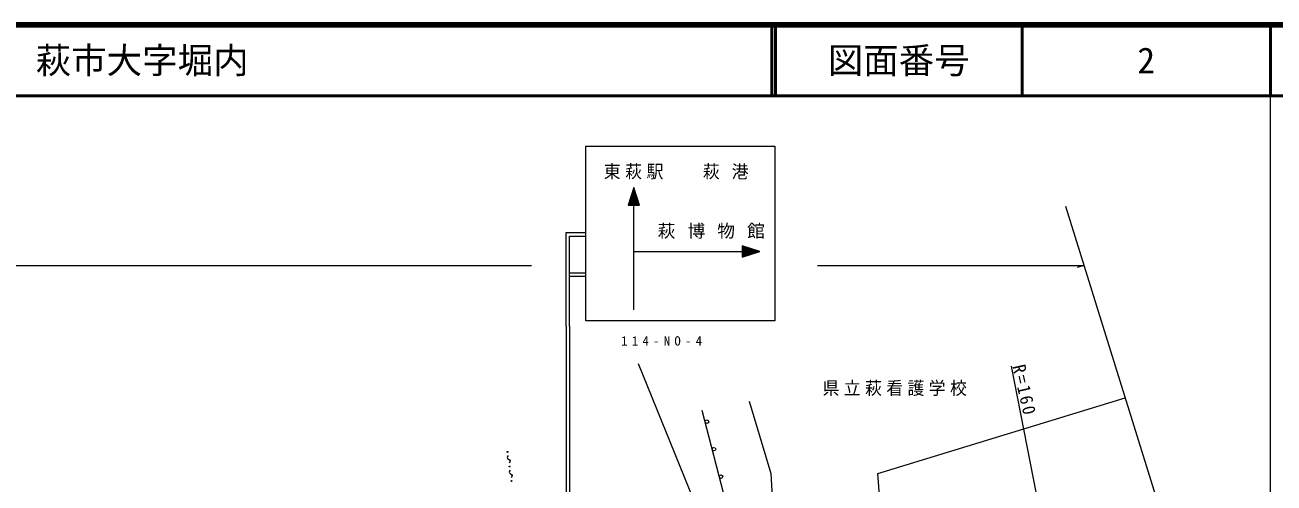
# Model space of a CAD drawing. Units: millimetres, scale not verified. Extents: x 40000 to 680000, y 20000 to 380000.
# Drawn here: x 403521 to 579500, y 315378 to 380000 of the extents above; entities that cross this region are included whole.
import ezdxf
from ezdxf.enums import TextEntityAlignment as Align

# ---------------------------------------------------------------- set-up
doc = ezdxf.new("R2010")
doc.units = ezdxf.units.MM
doc.header["$LTSCALE"] = 1000
for name, color, linetype, lineweight in [('M-BGD', 7, 'Continuous', 13), ('M-BMK-SRVR', 3, 'Continuous', 13), ('M-STR-HTXT', 7, 'Continuous', 13), ('M-STR-STRC', 7, 'Continuous', 13), ('M-TTL', 2, 'Continuous', 140), ('M-TTL-BAND', 7, 'Continuous', 13), ('M-TTL-LINE', 7, 'Continuous', 50)]:
    doc.layers.add(name, color=color, linetype=linetype, lineweight=lineweight)
doc.layers.add('M-TTL-TXT', color=7, linetype='Continuous')
doc.styles.add('ＭＳ ゴシック', font='')
doc.styles.get('ＭＳ ゴシック').set_extended_font_data('MS Gothic')

msp = doc.modelspace()

# ---------------------------------------------------------------- linework, layer by layer
at = {"layer": 'M-BGD'}
msp.add_line((505347, 300731), (498927, 325633), dxfattribs=at)
for points in [[(505568, 326927), (508591, 316732), (508830, 312544), (510948, 309159), (514385, 307307), (518742, 307474), (522168, 309744), (523949, 313017), (523680, 316713), (558547, 327419)], [(471590, 319256), (471484, 319111), (471461, 318977), (471519, 318855), (471660, 318743), (471800, 318632), (471859, 318509), (471835, 318375), (471730, 318230)], [(471870, 317204), (471764, 317059), (471740, 316925), (471799, 316803), (471939, 316691), (472080, 316580), (472139, 316457), (472115, 316323), (472009, 316178)]]:
    msp.add_lwpolyline(points, dxfattribs=at)
for centre, radius in [((499597, 324034), 250), ((500596, 320161), 250), ((471520, 319769), 62.1), ((471520, 319769), 41.4), ((471520, 319769), 20.7), ((471520, 319769), 2.1), ((471800, 317717), 62.1), ((471800, 317717), 41.4), ((471800, 317717), 20.7), ((471800, 317717), 2.1), ((472079, 315665), 62.1), ((472079, 315665), 41.4), ((472079, 315665), 20.7), ((472079, 315665), 2.1), ((501595, 316287), 250)]:
    msp.add_circle(centre, radius, dxfattribs=at)
at = {"layer": 'M-BMK-SRVR'}
msp.add_line((564829, 307207), (550169, 354381), dxfattribs=at)
at = {"layer": 'M-STR-HTXT'}
for p, q in [((96999, 346078), (474892, 346078)), ((515200, 346078), (552749, 346078)), ((552749, 346078), (551749, 345798)), ((542483, 331844), (548243, 302402))]:
    msp.add_line(p, q, dxfattribs=at)
at = {"layer": 'M-STR-STRC'}
for p, q in [((489308, 339806), (489308, 357085)), ((479753, 337526), (479753, 350722)), ((479753, 350722), (482548, 350722)), ((489308, 348039), (507066, 348039)), ((480253, 345039), (482548, 345039)), ((480253, 344539), (482548, 344539)), ((479753, 337526), (479753, 313423)), ((480253, 337526), (480253, 313423)), ((502598, 301021), (489978, 332180))]:
    msp.add_line(p, q, dxfattribs=at)
for points in [[(509174, 338246), (482548, 338246), (482548, 362893), (509174, 362893)], [(489308, 357085), (488508, 354585), (490108, 354585)], [(489308, 356785), (488658, 354685), (489958, 354685)], [(489308, 356485), (488808, 354785), (489808, 354785)], [(489308, 356185), (488958, 354885), (489658, 354885)], [(489308, 355885), (489108, 354985), (489508, 354985)], [(489308, 355485), (489258, 355085), (489358, 355085)], [(507066, 348039), (504566, 348839), (504566, 347239)], [(506766, 348039), (504666, 348689), (504666, 347389)], [(506466, 348039), (504766, 348539), (504766, 347539)], [(506166, 348039), (504866, 348389), (504866, 347689)], [(505866, 348039), (504966, 348239), (504966, 347839)], [(505466, 348039), (505066, 348089), (505066, 347989)]]:
    msp.add_lwpolyline(points, close=True, dxfattribs=at)
msp.add_lwpolyline([(480253, 337526), (480253, 350222), (482548, 350222)], dxfattribs=at)
at = {"layer": 'M-TTL'}
msp.add_line((680000, 380000), (40000, 380000), dxfattribs=at)
at = {"layer": 'M-TTL-BAND'}
msp.add_line((579000, 20000), (579000, 370000), dxfattribs=at)
at = {"layer": 'M-TTL-LINE'}
for p, q in [((508747, 380000), (508747, 370000)), ((509247, 380000), (509247, 370000)), ((543997, 380000), (543997, 370000)), ((579000, 380000), (579000, 370000)), ((40000, 370000), (680000, 370000))]:
    msp.add_line(p, q, dxfattribs=at)

# ---------------------------------------------------------------- texts
at = {"layer": 'M-BGD', "insert": (515891, 327652), "char_height": 1833, "attachment_point": 7, "style": 'ＭＳ ゴシック'}
msp.add_mtext('\\T1.26;\\W0.95;県立萩看護学校', dxfattribs=at)
at = {"layer": 'M-STR-HTXT', "insert": (542610, 331862), "char_height": 1833, "attachment_point": 7, "rotation": 282.7, "style": 'ＭＳ ゴシック'}
msp.add_mtext('\\T1.26;\\W0.95;R=160', dxfattribs=at)
at = {"layer": 'M-STR-STRC', "attachment_point": 7, "style": 'ＭＳ ゴシック'}
for s, insert, char_height in [('\\T1.27;\\W0.95;東萩駅', (485064, 358202), 1833), ('\\T1.71;\\W0.95;萩港', (499024, 358202), 1833), ('\\T1.68;萩博物館', (492659, 349826), 1833), ('\\T1.67;114-NO-4', (487521, 334749), 1320)]:
    msp.add_mtext(s, dxfattribs=dict(at, insert=insert, char_height=char_height))
at = {"layer": 'M-TTL-TXT', "style": 'ＭＳ ゴシック'}
msp.add_text('萩市大字堀内', height=3666, dxfattribs=at).set_placement((405024, 375000), align=Align.MIDDLE_LEFT)
for s, p in [('図面番号', (526622, 375000)), ('2', (561497, 375000))]:
    msp.add_text(s, height=3666, dxfattribs=at).set_placement(p, align=Align.MIDDLE_CENTER)

doc.saveas('drawing.dxf')
